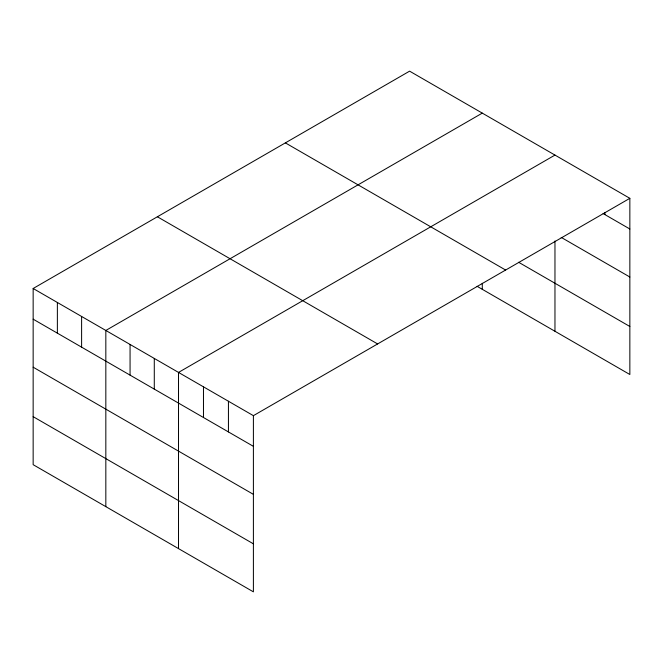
<?xml version="1.0" encoding="UTF-8"?>
<svg xmlns="http://www.w3.org/2000/svg" width="663" height="663" viewBox="0 0 663 663"><rect width="100%" height="100%" fill="white"/><g stroke="black" fill="none" stroke-linecap="round" stroke-linejoin="round"><path stroke-width="0.99" d="M33.15 288.496L253.399 415.66L253.399 591.844L33.15 464.68L33.15 288.496L409.601 71.156L629.85 198.32L629.85 374.504L477.087 286.308M482.283 113.124L105.831 330.464L105.831 506.64M554.964 155.084L178.513 372.424L178.513 548.608M253.399 415.66L629.85 198.32M603.106 213.561L629.85 229M561.205 237.387L629.85 277.018M518.623 262.266L629.85 326.486M285.372 142.885L505.62 270.04M157.38 216.776L377.628 343.94M33.15 319.176L253.399 446.34M33.15 367.194L253.399 494.358M33.15 416.662L253.399 543.826M604.888 212.541L604.888 214.588M554.964 240.992L554.964 331.268M482.283 283.3L482.283 289.3M228.437 401.248L228.437 431.928M203.475 386.836L203.475 417.516M154.288 358.434L154.288 389.115M130.064 344.453L130.064 375.134M81.607 316.475L81.607 347.155M57.374 302.485L57.374 333.166"/></g></svg>
